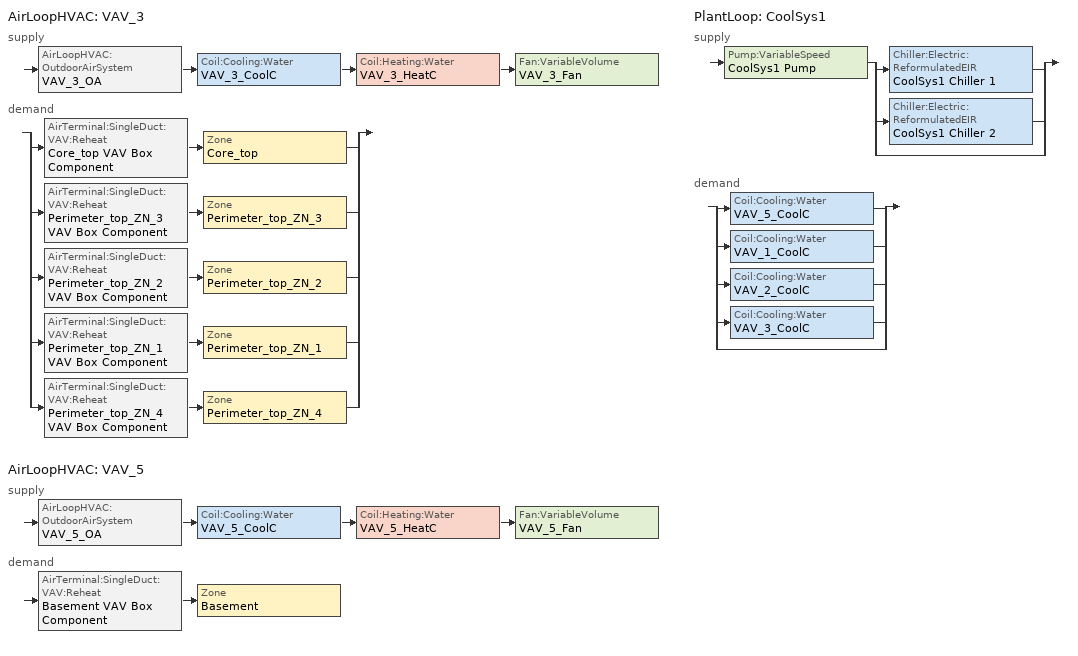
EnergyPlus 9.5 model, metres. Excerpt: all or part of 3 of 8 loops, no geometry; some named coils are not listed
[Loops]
AirLoopHVAC 'VAV_3'
 supply: AirLoopHVAC:OutdoorAirSystem 'VAV_3_OA' > Coil:Cooling:Water 'VAV_3_CoolC' > Coil:Heating:Water 'VAV_3_HeatC' > Fan:VariableVolume 'VAV_3_Fan'
 demand: split
  | AirTerminal:SingleDuct:VAV:Reheat 'Core_top VAV Box Component' > Zone 'Core_top'
  | AirTerminal:SingleDuct:VAV:Reheat 'Perimeter_top_ZN_3 VAV Box Component' > Zone 'Perimeter_top_ZN_3'
  | AirTerminal:SingleDuct:VAV:Reheat 'Perimeter_top_ZN_2 VAV Box Component' > Zone 'Perimeter_top_ZN_2'
  | AirTerminal:SingleDuct:VAV:Reheat 'Perimeter_top_ZN_1 VAV Box Component' > Zone 'Perimeter_top_ZN_1'
  | AirTerminal:SingleDuct:VAV:Reheat 'Perimeter_top_ZN_4 VAV Box Component' > Zone 'Perimeter_top_ZN_4'
AirLoopHVAC 'VAV_5'
 supply: AirLoopHVAC:OutdoorAirSystem 'VAV_5_OA' > Coil:Cooling:Water 'VAV_5_CoolC' > Coil:Heating:Water 'VAV_5_HeatC' > Fan:VariableVolume 'VAV_5_Fan'
 demand: AirTerminal:SingleDuct:VAV:Reheat 'Basement VAV Box Component' > Zone 'Basement'
PlantLoop 'CoolSys1'
 supply: Pump:VariableSpeed 'CoolSys1 Pump' > split
  | Chiller:Electric:ReformulatedEIR 'CoolSys1 Chiller 1'
  | Chiller:Electric:ReformulatedEIR 'CoolSys1 Chiller 2'
  | bypass
 demand: split
  | Coil:Cooling:Water 'VAV_5_CoolC'
  | Coil:Cooling:Water 'VAV_1_CoolC'
  | Coil:Cooling:Water 'VAV_2_CoolC'
  | Coil:Cooling:Water 'VAV_3_CoolC'
  | bypass
[Fan:VariableVolume]
VAV_3_Fan: HVACOperationSchd, 0.6045, 1017.59, AUTOSIZE, FixedFlowRate, , 0, 0.93, 1, 0.0407599, 0.088045, -0.0729261, 0.94374, 0, VAV_3_HeatC-VAV_3_FanNode, VAV_3 Supply Equipment Outlet Node, Fan Energy
VAV_5_Fan: HVACOperationSchd, 0.5915, 1109.65, AUTOSIZE, FixedFlowRate, , 0, 0.91, 1, 0.0407599, 0.088045, -0.0729261, 0.94374, 0, VAV_5_HeatC-VAV_5_FanNode, VAV_5 Supply Equipment Outlet Node, Fan Energy
[Coil:Heating:Water]
VAV_3_HeatC: ALWAYS_ON, AUTOSIZE, AUTOSIZE, VAV_3_HeatCDemand Inlet Node, VAV_3_HeatCDemand Outlet Node, VAV_3_CoolC-VAV_3_HeatCNode, VAV_3_HeatC-VAV_3_FanNode, UFactorTimesAreaAndDesignWaterFlowRate, AUTOSIZE, 82.2, 16.6, 71.1, 32.2
VAV_5_HeatC: ALWAYS_ON, AUTOSIZE, AUTOSIZE, VAV_5_HeatCDemand Inlet Node, VAV_5_HeatCDemand Outlet Node, VAV_5_CoolC-VAV_5_HeatCNode, VAV_5_HeatC-VAV_5_FanNode, UFactorTimesAreaAndDesignWaterFlowRate, AUTOSIZE, 82.2, 16.6, 71.1, 32.2
[Coil:Cooling:Water]
VAV_3_CoolC: ALWAYS_ON, AUTOSIZE, AUTOSIZE, AUTOSIZE, AUTOSIZE, AUTOSIZE, AUTOSIZE, AUTOSIZE, VAV_3_CoolCDemand Inlet Node, VAV_3_CoolCDemand Outlet Node, VAV_3_OA-VAV_3_CoolCNode, VAV_3_CoolC-VAV_3_HeatCNode, SimpleAnalysis, CrossFlow
VAV_5_CoolC: ALWAYS_ON, AUTOSIZE, AUTOSIZE, AUTOSIZE, AUTOSIZE, AUTOSIZE, AUTOSIZE, AUTOSIZE, VAV_5_CoolCDemand Inlet Node, VAV_5_CoolCDemand Outlet Node, VAV_5_OA-VAV_5_CoolCNode, VAV_5_CoolC-VAV_5_HeatCNode, SimpleAnalysis, CrossFlow
[AirTerminal:SingleDuct:VAV:Reheat]
Basement VAV Box Component: ALWAYS_ON, Basement VAV Box Damper Node, Basement VAV Box Inlet Node Name, AUTOSIZE, Constant, 0.3, , , Coil:Heating:Water, Basement VAV Box Reheat Coil, AUTOSIZE, 0, Basement VAV Box Outlet Node Name, 0.001, NORMAL, AUTOCALCULATE, AUTOCALCULATE
Core_top VAV Box Component: ALWAYS_ON, Core_top VAV Box Damper Node, Core_top VAV Box Inlet Node Name, AUTOSIZE, Constant, 0.3, , , Coil:Heating:Water, Core_top VAV Box Reheat Coil, AUTOSIZE, 0, Core_top VAV Box Outlet Node Name, 0.001, NORMAL, AUTOCALCULATE, AUTOCALCULATE
Perimeter_top_ZN_1 VAV Box Component: ALWAYS_ON, Perimeter_top_ZN_1 VAV Box Damper Node, Perimeter_top_ZN_1 VAV Box Inlet Node Name, AUTOSIZE, Constant, 0.3, , , Coil:Heating:Water, Perimeter_top_ZN_1 VAV Box Reheat Coil, AUTOSIZE, 0, Perimeter_top_ZN_1 VAV Box Outlet Node Name, 0.001, NORMAL, AUTOCALCULATE, AUTOCALCULATE
Perimeter_top_ZN_2 VAV Box Component: ALWAYS_ON, Perimeter_top_ZN_2 VAV Box Damper Node, Perimeter_top_ZN_2 VAV Box Inlet Node Name, AUTOSIZE, Constant, 0.3, , , Coil:Heating:Water, Perimeter_top_ZN_2 VAV Box Reheat Coil, AUTOSIZE, 0, Perimeter_top_ZN_2 VAV Box Outlet Node Name, 0.001, NORMAL, AUTOCALCULATE, AUTOCALCULATE
Perimeter_top_ZN_3 VAV Box Component: ALWAYS_ON, Perimeter_top_ZN_3 VAV Box Damper Node, Perimeter_top_ZN_3 VAV Box Inlet Node Name, AUTOSIZE, Constant, 0.3, , , Coil:Heating:Water, Perimeter_top_ZN_3 VAV Box Reheat Coil, AUTOSIZE, 0, Perimeter_top_ZN_3 VAV Box Outlet Node Name, 0.001, NORMAL, AUTOCALCULATE, AUTOCALCULATE
Perimeter_top_ZN_4 VAV Box Component: ALWAYS_ON, Perimeter_top_ZN_4 VAV Box Damper Node, Perimeter_top_ZN_4 VAV Box Inlet Node Name, AUTOSIZE, Constant, 0.3, , , Coil:Heating:Water, Perimeter_top_ZN_4 VAV Box Reheat Coil, AUTOSIZE, 0, Perimeter_top_ZN_4 VAV Box Outlet Node Name, 0.001, NORMAL, AUTOCALCULATE, AUTOCALCULATE
[Zone equipment]
Basement: Basement VAV Box Component
Core_top: Core_top VAV Box Component
Perimeter_top_ZN_1: Perimeter_top_ZN_1 VAV Box Component
Perimeter_top_ZN_2: Perimeter_top_ZN_2 VAV Box Component
Perimeter_top_ZN_3: Perimeter_top_ZN_3 VAV Box Component
Perimeter_top_ZN_4: Perimeter_top_ZN_4 VAV Box Component
[Sizing:Zone]
Basement: SupplyAirTemperature, 12.8, , SupplyAirTemperature, 50, , 0.0085, 0.008, SZ DSOA Basement, , , DesignDay, , , , , DesignDay, , , , , , No, NeutralSupplyAir, autosize, autosize
Core_top: SupplyAirTemperature, 12.8, , SupplyAirTemperature, 50, , 0.0085, 0.008, SZ DSOA Core_top, , , DesignDay, , , , , DesignDay, , , , , , No, NeutralSupplyAir, autosize, autosize
Perimeter_top_ZN_1: SupplyAirTemperature, 12.8, , SupplyAirTemperature, 50, , 0.0085, 0.008, SZ DSOA Perimeter_top_ZN_1, , , DesignDay, , , , , DesignDay, , , , , , No, NeutralSupplyAir, autosize, autosize
Perimeter_top_ZN_2: SupplyAirTemperature, 12.8, , SupplyAirTemperature, 50, , 0.0085, 0.008, SZ DSOA Perimeter_top_ZN_2, , , DesignDay, , , , , DesignDay, , , , , , No, NeutralSupplyAir, autosize, autosize
Perimeter_top_ZN_3: SupplyAirTemperature, 12.8, , SupplyAirTemperature, 50, , 0.0085, 0.008, SZ DSOA Perimeter_top_ZN_3, , , DesignDay, , , , , DesignDay, , , , , , No, NeutralSupplyAir, autosize, autosize
Perimeter_top_ZN_4: SupplyAirTemperature, 12.8, , SupplyAirTemperature, 50, , 0.0085, 0.008, SZ DSOA Perimeter_top_ZN_4, , , DesignDay, , , , , DesignDay, , , , , , No, NeutralSupplyAir, autosize, autosize
[DesignSpecification:OutdoorAir]
SZ DSOA Basement; SZ DSOA Core_top; SZ DSOA Perimeter_top_ZN_1; SZ DSOA Perimeter_top_ZN_2; SZ DSOA Perimeter_top_ZN_3; SZ DSOA Perimeter_top_ZN_4: Flow/Person, 0.0125
[ZoneControl:Thermostat]
Basement Thermostat: Basement, Dual Zone Control Type Sched, ThermostatSetpoint:DualSetpoint, Basement DualSPSched
Core_top Thermostat: Core_top, Dual Zone Control Type Sched, ThermostatSetpoint:DualSetpoint, Core_top DualSPSched
Perimeter_top_ZN_1 Thermostat: Perimeter_top_ZN_1, Dual Zone Control Type Sched, ThermostatSetpoint:DualSetpoint, Perimeter_top_ZN_1 DualSPSched
Perimeter_top_ZN_2 Thermostat: Perimeter_top_ZN_2, Dual Zone Control Type Sched, ThermostatSetpoint:DualSetpoint, Perimeter_top_ZN_2 DualSPSched
Perimeter_top_ZN_3 Thermostat: Perimeter_top_ZN_3, Dual Zone Control Type Sched, ThermostatSetpoint:DualSetpoint, Perimeter_top_ZN_3 DualSPSched
Perimeter_top_ZN_4 Thermostat: Perimeter_top_ZN_4, Dual Zone Control Type Sched, ThermostatSetpoint:DualSetpoint, Perimeter_top_ZN_4 DualSPSched
[ThermostatSetpoint:DualSetpoint]
Basement DualSPSched; Core_top DualSPSched; Perimeter_top_ZN_1 DualSPSched; Perimeter_top_ZN_2 DualSPSched; Perimeter_top_ZN_3 DualSPSched; Perimeter_top_ZN_4 DualSPSched: HTGSETP_SCH, CLGSETP_SCH
[Sizing:System]
VAV_3; VAV_5: Sensible, AUTOSIZE, 0.3, 7, 0.008, 12.8, 0.008, 12.8, 16.7, NonCoincident, No, No, 0.0085, 0.008, DesignDay, , , , , DesignDay, , , , , , , 1, CoolingDesignCapacity, autosize, , , HeatingDesignCapacity, autosize, , , VAV
[Controller:OutdoorAir]
VAV_3_OA_Controller: VAV_3_OARelief Node, VAV_3 Supply Equipment Inlet Node, VAV_3_OA-VAV_3_CoolCNode, VAV_3_OAInlet Node, AUTOSIZE, AUTOSIZE, DifferentialDryBulb, ModulateFlow, 28, 64000, , , -100, NoLockout, FixedMinimum, MinOA_MotorizedDamper_Sched
VAV_5_OA_Controller: VAV_5_OARelief Node, VAV_5 Supply Equipment Inlet Node, VAV_5_OA-VAV_5_CoolCNode, VAV_5_OAInlet Node, AUTOSIZE, AUTOSIZE, DifferentialDryBulb, ModulateFlow, 28, 64000, , , -100, NoLockout, FixedMinimum, MinOA_MotorizedDamper_Sched
[SetpointManager:Scheduled]
VAV_3 SAT setpoint: Temperature, Seasonal-Reset-Supply-Air-Temp-Sch, VAV_3 Supply Equipment Outlet Node
VAV_5 SAT setpoint: Temperature, Seasonal-Reset-Supply-Air-Temp-Sch, VAV_5 Supply Equipment Outlet Node
CoolSys1 Chiller 1 Setpoint Manager: Temperature, CW-Loop-Temp-Schedule, CoolSys1 Supply Equipment Outlet Node 1
CoolSys1 Chiller 2 Setpoint Manager: Temperature, CW-Loop-Temp-Schedule, CoolSys1 Supply Equipment Outlet Node 2
CoolSys1 Loop Setpoint Manager: Temperature, CW-Loop-Temp-Schedule, CoolSys1 Supply Outlet Node
[AirLoopHVAC]
VAV_3: VAV_3_Controllers, VAV_3 Availability Manager List, AUTOSIZE, VAV_3 Air Loop Branches, , VAV_3 Supply Equipment Inlet Node, VAV_3 Zone Equipment Outlet Node, VAV_3 Zone Equipment Inlet Node, VAV_3 Supply Equipment Outlet Node
VAV_5: VAV_5_Controllers, VAV_5 Availability Manager List, AUTOSIZE, VAV_5 Air Loop Branches, , VAV_5 Supply Equipment Inlet Node, VAV_5 Zone Equipment Outlet Node, VAV_5 Zone Equipment Inlet Node, VAV_5 Supply Equipment Outlet Node
[AirLoopHVAC:OutdoorAirSystem]
VAV_3_OA: VAV_3_OA_Controllers, VAV_3_OA_Equipment, VAV_3 Availability Manager List
VAV_5_OA: VAV_5_OA_Controllers, VAV_5_OA_Equipment, VAV_5 Availability Manager List
[OutdoorAir:Mixer]
VAV_3_OAMixing Box: VAV_3_OA-VAV_3_CoolCNode, VAV_3_OAInlet Node, VAV_3_OARelief Node, VAV_3 Supply Equipment Inlet Node
VAV_5_OAMixing Box: VAV_5_OA-VAV_5_CoolCNode, VAV_5_OAInlet Node, VAV_5_OARelief Node, VAV_5 Supply Equipment Inlet Node
[SetpointManager:MixedAir]
VAV_3_CoolC SAT Manager: Temperature, VAV_3 Supply Equipment Outlet Node, VAV_3_HeatC-VAV_3_FanNode, VAV_3 Supply Equipment Outlet Node, VAV_3_CoolC-VAV_3_HeatCNode
VAV_3_HeatC SAT Manager: Temperature, VAV_3 Supply Equipment Outlet Node, VAV_3_HeatC-VAV_3_FanNode, VAV_3 Supply Equipment Outlet Node, VAV_3_HeatC-VAV_3_FanNode
VAV_3_OAMixed Air Temp Manager: Temperature, VAV_3 Supply Equipment Outlet Node, VAV_3_HeatC-VAV_3_FanNode, VAV_3 Supply Equipment Outlet Node, VAV_3_OA-VAV_3_CoolCNode
VAV_5_CoolC SAT Manager: Temperature, VAV_5 Supply Equipment Outlet Node, VAV_5_HeatC-VAV_5_FanNode, VAV_5 Supply Equipment Outlet Node, VAV_5_CoolC-VAV_5_HeatCNode
VAV_5_HeatC SAT Manager: Temperature, VAV_5 Supply Equipment Outlet Node, VAV_5_HeatC-VAV_5_FanNode, VAV_5 Supply Equipment Outlet Node, VAV_5_HeatC-VAV_5_FanNode
VAV_5_OAMixed Air Temp Manager: Temperature, VAV_5 Supply Equipment Outlet Node, VAV_5_HeatC-VAV_5_FanNode, VAV_5 Supply Equipment Outlet Node, VAV_5_OA-VAV_5_CoolCNode
[Chiller:Electric:ReformulatedEIR]
CoolSys1 Chiller 1: AUTOSIZE, 5.5, 6.67, 35, AutoSize, AutoSize, WC Screw Default 90.1-2004 Cap_fT, WC Screw Default 90.1-2004 EIR_fT, , ReformEIRChiller Carrier 19XR 1259kW/6.26COP/Vanes EIRFPLR, 0.1, 1, 1, 0.2, CoolSys1 Pump-CoolSys1 ChillerNode 1, CoolSys1 Supply Equipment Outlet Node 1, CoolSys1 Chiller Water Inlet Node 1, CoolSys1 Chiller Water Outlet Node 1, 1, 2, LeavingSetpointModulated, , , , 0.5
CoolSys1 Chiller 2: AUTOSIZE, 5.5, 6.67, 35, AutoSize, AutoSize, WC Screw Default 90.1-2004 Cap_fT, WC Screw Default 90.1-2004 EIR_fT, , ReformEIRChiller Carrier 19XR 1259kW/6.26COP/Vanes EIRFPLR, 0.1, 1, 1, 0.2, CoolSys1 Pump-CoolSys1 ChillerNode 2, CoolSys1 Supply Equipment Outlet Node 2, CoolSys1 Chiller Water Inlet Node 2, CoolSys1 Chiller Water Outlet Node 2, 1, 2, LeavingSetpointModulated, , , , 0.5
[Pump:VariableSpeed]
CoolSys1 Pump: CoolSys1 Supply Inlet Node, CoolSys1 Pump-CoolSys1 ChillerNodeviaConnector, AUTOSIZE, 179352, AUTOSIZE, 0.9, 0, 0, 1, 0, 0, autosize, Intermittent, , , , , , , , , , , , PowerPerFlow, 348701, 1.28205, 0
[PlantEquipmentList]
CoolSys1 Equipment List: Chiller:Electric:ReformulatedEIR, CoolSys1 Chiller 1, Chiller:Electric:ReformulatedEIR, CoolSys1 Chiller 2
[Sizing:Plant]
CoolSys1: Cooling, 6.67, 6.67, Coincident, 1, None
[Controller:WaterCoil]
VAV_3_CoolC_Controller: Temperature, Reverse, Flow, VAV_3_CoolC-VAV_3_HeatCNode, VAV_3_CoolCDemand Inlet Node, , AUTOSIZE, 0
VAV_3_HeatC_Controller: Temperature, Normal, Flow, VAV_3_HeatC-VAV_3_FanNode, VAV_3_HeatCDemand Inlet Node, 0.0001, AUTOSIZE, 0
VAV_5_CoolC_Controller: Temperature, Reverse, Flow, VAV_5_CoolC-VAV_5_HeatCNode, VAV_5_CoolCDemand Inlet Node, , AUTOSIZE, 0
VAV_5_HeatC_Controller: Temperature, Normal, Flow, VAV_5_HeatC-VAV_5_FanNode, VAV_5_HeatCDemand Inlet Node, 0.0001, AUTOSIZE, 0
[PlantEquipmentOperationSchemes]
CoolSys1 Loop Operation Scheme List: PlantEquipmentOperation:CoolingLoad, CoolSys1 Operation Scheme, ALWAYS_ON
[PlantEquipmentOperation:CoolingLoad]
CoolSys1 Operation Scheme: 0, 1e+14, CoolSys1 Equipment List
[PlantLoop]
CoolSys1: Water, , CoolSys1 Loop Operation Scheme List, CoolSys1 Supply Outlet Node, 98, 1, AUTOSIZE, 0, AUTOSIZE, CoolSys1 Supply Inlet Node, CoolSys1 Supply Outlet Node, CoolSys1 Supply Branches, CoolSys1 Supply Connectors, CoolSys1 Demand Inlet Node, CoolSys1 Demand Outlet Node, CoolSys1 Demand Branches, CoolSys1 Demand Connectors, UniformLoad
[Schedule:Compact]
ALWAYS_ON: On/Off, Through: 12/31, For: AllDays, Until: 24:00, 1
CLGSETP_SCH: Temperature, Through: 12/31, For: Weekdays SummerDesignDay, Until: 06:00, 26.7, Until: 22:00, 24, Until: 24:00, 26.7, For: Saturday, Until: 06:00, 26.7, Until: 18:00, 24, Until: 24:00, 26.7, For WinterDesignDay, Until: 24:00, 26.7, For: AllOtherDays, Until: 24:00, 26.7
HTGSETP_SCH: Temperature, Through: 12/31, For: Weekdays, Until: 06:00, 15.6, Until: 22:00, 21, Until: 24:00, 15.6, For SummerDesignDay, Until: 24:00, 15.6, For: Saturday, Until: 06:00, 15.6, Until: 18:00, 21, Until: 24:00, 15.6, For: WinterDesignDay, Until: 24:00, 21, For: AllOtherDays, Until: 24:00, 15.6
Seasonal-Reset-Supply-Air-Temp-Sch: Temperature, Through: 12/31, For: AllDays, Until: 24:00, 12.8
MinOA_MotorizedDamper_Sched: Fraction, Through: 12/31, For: Weekdays SummerDesignDay, Until: 07:00, 0, Until: 22:00, 1, Until: 24:00, 0, For: Saturday WinterDesignDay, Until: 07:00, 0, Until: 18:00, 1, Until: 24:00, 0, For: AllOtherDays, Until: 24:00, 0
Dual Zone Control Type Sched: Control Type, Through: 12/31, For: AllDays, Until: 24:00, 4
HVACOperationSchd: On/Off, Through: 12/31, For: Weekdays SummerDesignDay, Until: 06:00, 0, Until: 22:00, 1, Until: 24:00, 0, For: Saturday WinterDesignDay, Until: 06:00, 0, Until: 18:00, 1, Until: 24:00, 0, For: AllOtherDays, Until: 24:00, 0
CW-Loop-Temp-Schedule: Temperature, Through: 12/31, For: AllDays, Until: 24:00, 6.7
[Curve:Biquadratic]
WC Screw Default 90.1-2004 Cap_fT: 0.906115, 0.0292277, -0.0003647, -0.0009709, -9.05e-05, 0.0002527, 0, 20, 0, 50
WC Screw Default 90.1-2004 EIR_fT: 0.36171, -0.0229833, -0.0009519, 0.0131889, 0.0003752, -0.0007059, 0, 20, 0, 50
[Curve:Bicubic]
ReformEIRChiller Carrier 19XR 1259kW/6.26COP/Vanes EIRFPLR: 0.0460213, 0.0243394, 6.39453e-05, -0.364856, 1.85476, -0.0280935, 0, -0.482152, 0, 0, 14.56, 34.97, 0.18, 1.03, , , Temperature, Dimensionless, Dimensionless
